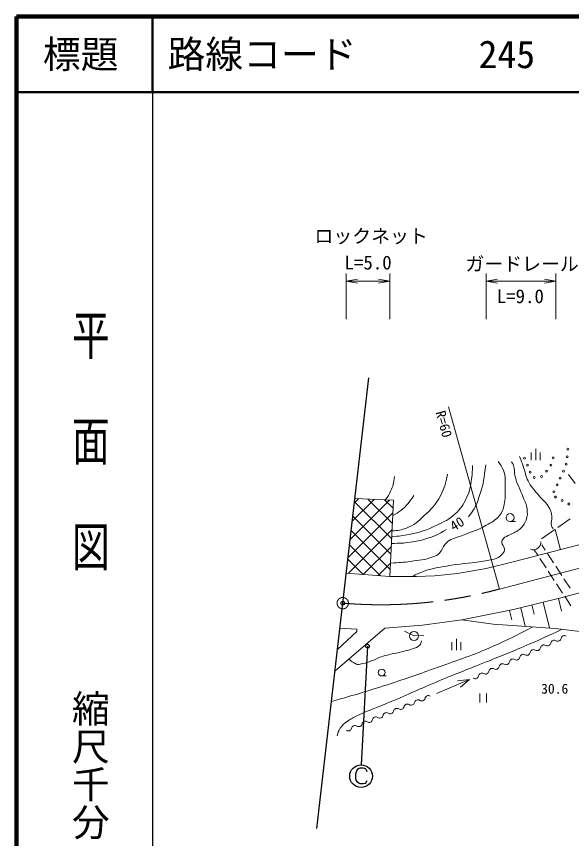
# Model space of a CAD drawing. Units: millimetres, scale not verified. Extents: x 40000 to 680000, y 20000 to 380000.
# Drawn here: x 40000 to 113450, y 271320 to 380000 of the extents above; entities that cross this region are included whole.
import ezdxf
from ezdxf.enums import TextEntityAlignment as Align

# ---------------------------------------------------------------- set-up
doc = ezdxf.new("R2010")
doc.units = ezdxf.units.MM
doc.header["$LTSCALE"] = 1000
doc.header["$PDMODE"] = 32
doc.header["$PDSIZE"] = 500
doc.linetypes.add('CHAIN', pattern=[18.5, 12, -1.5, 3.5, -1.5])
for name, color, linetype, lineweight in [('M-BMK', 2, 'CHAIN', 13), ('M-BMK-OTRS', 5, 'Continuous', 25), ('M-STR-HTXT', 7, 'Continuous', 13), ('M-STR-STRC', 7, 'Continuous', 25), ('M-TTL', 2, 'Continuous', 140), ('M-TTL-BAND', 7, 'Continuous', 25), ('M-TTL-LINE', 7, 'Continuous', 50), ('M-WORK', 1, 'Continuous', 13)]:
    doc.layers.add(name, color=color, linetype=linetype, lineweight=lineweight)
doc.layers.add('M-OTRS', color=6, linetype='Continuous')
doc.layers.add('M-TTL-TXT', color=7, linetype='Continuous')
doc.styles.add('@ＭＳ ゴシック', font='')
doc.styles.add('ＭＳ ゴシック', font='')
doc.styles.get('@ＭＳ ゴシック').set_extended_font_data('@MS Gothic')
doc.styles.get('ＭＳ ゴシック').set_extended_font_data('MS Gothic')

# ---------------------------------------------------------------- blocks, each defined once
blk = doc.blocks.new('open_arrow')
at = {"color": 0, "linetype": 'Continuous', "lineweight": -2}
blk.add_lwpolyline([(7.5, 1.25), (0, 0), (7.5, -1.25)], dxfattribs=at)

msp = doc.modelspace()

# ---------------------------------------------------------------- hatches: boundary and pattern name
at = {"layer": 'M-WORK'}
h = msp.add_hatch(dxfattribs=at)
h.set_pattern_fill('USER', color=256, style=0, pattern_type=2)
h.set_pattern_definition([(45, (86932, 309396), (-1060.66, 1060.66), []), (135, (86932, 309396), (-1060.66, -1060.66), [])])
h.paths.add_polyline_path([(84780, 316290), (89889, 316037), (89420, 305952), (83636, 306407)])

# ---------------------------------------------------------------- linework, layer by layer
at = {"layer": 'M-BMK'}
msp.add_line((103918, 304309), (132311, 311689), dxfattribs=at)
msp.add_circle((83176, 302440), 750, dxfattribs=at)
msp.add_arc((88244, 362226), 60000, 265.1551, 285.14345, dxfattribs=at)
at = {"layer": 'M-BMK-OTRS'}
for p, q in [((83176, 302440), (86627, 332241)), ((79726, 272639), (83176, 302440))]:
    msp.add_line(p, q, dxfattribs=at)
at = {"layer": 'M-OTRS'}
msp.add_point((83176, 302440), dxfattribs=at)
at = {"layer": 'M-STR-HTXT'}
for p, q in [((83636, 340000), (83636, 346000)), ((89420, 340000), (89420, 346000)), ((102167, 340000), (102167, 346000)), ((111363, 340000), (111363, 346000)), ((83636, 345000), (89420, 345000)), ((102167, 345000), (111363, 345000)), ((103918, 304309), (97188, 328386))]:
    msp.add_line(p, q, dxfattribs=at)
at = {"layer": 'M-STR-STRC'}
for p, q in [((86443, 296749), (85592, 281067)), ((85057, 280282), (85229, 280515)), ((85229, 280515), (85462, 280674)), ((85462, 280674), (85880, 280677)), ((85880, 280677), (86123, 280599)), ((86123, 280599), (86288, 280434)), ((86288, 280434), (86376, 280181)), ((84898, 279854), (84976, 280181)), ((84898, 279358), (84898, 279854)), ((84969, 279041), (84898, 279358)), ((84976, 280181), (85057, 280282)), ((85138, 278788), (84969, 279041)), ((85296, 278626), (85138, 278788)), ((85472, 278541), (85296, 278626)), ((85883, 278541), (85472, 278541)), ((86126, 278619), (85883, 278541)), ((86292, 278791), (86126, 278619)), ((86366, 278943), (86292, 278791))]:
    msp.add_line(p, q, dxfattribs=at)
for centre, radius in [((86443, 296749), 250), ((85592, 279567), 1500), ((85592, 279567), 1500)]:
    msp.add_circle(centre, radius, dxfattribs=at)
at = {"layer": 'M-TTL'}
for p, q in [((40000, 380000), (40000, 20000)), ((680000, 380000), (40000, 380000))]:
    msp.add_line(p, q, dxfattribs=at)
at = {"layer": 'M-TTL-BAND'}
msp.add_line((58000, 370000), (58000, 20000), dxfattribs=at)
at = {"layer": 'M-TTL-LINE'}
for p, q in [((58000, 380000), (58000, 370000)), ((40000, 370000), (680000, 370000))]:
    msp.add_line(p, q, dxfattribs=at)
at = {"layer": 'M-WORK'}
for p, q in [((108707, 321323), (108707, 322823)), ((108107, 321323), (108107, 322373)), ((109307, 321323), (109307, 322373)), ((113023, 319453), (113923, 318253)), ((105310, 313219), (106010, 313219)), ((111641, 312443), (113285, 313583)), ((109461, 310930), (111231, 312158)), ((111977, 309505), (111280, 312192)), ((109975, 309435), (109497, 310164)), ((108972, 308777), (108493, 309506)), ((111072, 307763), (110249, 309017)), ((110069, 307104), (109246, 308359)), ((111166, 305432), (110343, 306686)), ((112169, 306090), (111346, 307345)), ((113266, 304418), (112443, 305672)), ((112263, 303760), (111440, 305014)), ((113360, 302088), (112537, 303342)), ((108196, 302205), (108499, 300976)), ((109671, 302568), (110510, 299161)), ((111715, 303072), (112135, 301368)), ((105247, 301479), (105549, 300250)), ((106721, 301842), (107327, 299384)), ((92611, 298100), (91324, 298722)), ((92611, 298100), (93909, 298149)), ((97612, 296230), (97612, 297280)), ((98212, 296230), (98212, 297730)), ((98812, 296230), (98812, 297280)), ((88332, 292815), (88932, 292815)), ((95569, 290489), (99935, 292356)), ((99935, 292356), (98379, 292180)), ((99935, 292356), (98733, 291353)), ((101308, 290492), (101308, 289292)), ((102208, 289292), (102208, 290492))]:
    msp.add_line(p, q, dxfattribs=at)
for points in [[(89420, 305952), (92926, 305946), (95295, 306063), (98368, 306345), (102167, 307025), (105721, 307881), (131649, 314609), (139811, 316439), (146578, 317788), (151433, 318515), (156992, 319195), (161741, 319523), (166221, 319711), (173680, 319594), (174050, 319682), (174550, 320401), (174592, 320808), (173730, 338376)], [(83636, 306407), (89420, 305952), (89889, 316037), (84780, 316290)], [(82136, 293452), (88722, 299123), (93706, 299551), (98937, 300254), (105750, 301603), (112036, 303151), (124185, 306388), (137742, 309554), (144309, 310938), (151111, 312228), (157819, 312978), (162486, 313330), (168655, 313612), (174143, 313494), (179725, 313166), (188849, 312228), (192508, 309882)], [(98937, 300254), (103095, 299681), (111282, 299107), (114585, 298676)], [(82794, 299137), (85040, 299021), (85026, 298708), (82465, 296297)]]:
    msp.add_lwpolyline(points, dxfattribs=at)
for centre, radius in [((112959, 322792), 125), ((107217, 321595), 125), ((111004, 321645), 125), ((112857, 321798), 125), ((107603, 320672), 125), ((110726, 320685), 125), ((112755, 320803), 125), ((107989, 319750), 125), ((110151, 319869), 125), ((112373, 319885), 125), ((108495, 319040), 125), ((109483, 319191), 125), ((111950, 318979), 125), ((111528, 318073), 125), ((111105, 317166), 125), ((111308, 316472), 125), ((112194, 316010), 125), ((113081, 315547), 125), ((105310, 313744), 525), ((92611, 298100), 600), ((88332, 293265), 450)]:
    msp.add_circle(centre, radius, dxfattribs=at)
for centre, radius, start, end in [((108370, 310528), 1030, 249.08099, 2.15599), ((112511, 297702), 452, 58.22909, 170.51904), ((109779, 296464), 452, 58.22909, 170.51904), ((110254, 297231), 452, 238.22909, 350.51904), ((111145, 297083), 452, 58.22909, 170.51904), ((111620, 297850), 452, 238.22909, 350.51904), ((107046, 295225), 452, 58.22909, 170.51904), ((107521, 295993), 452, 238.22909, 350.51904), ((108412, 295845), 452, 58.22909, 170.51904), ((108888, 296612), 452, 238.22909, 350.51904), ((104789, 294755), 452, 238.22909, 350.51904), ((105680, 294606), 452, 58.22909, 170.51904), ((106155, 295374), 452, 238.22909, 350.51904), ((102056, 293517), 452, 238.22909, 350.51904), ((102947, 293368), 452, 58.22909, 170.51904), ((103423, 294136), 452, 238.22909, 350.51904), ((104313, 293987), 452, 58.22909, 170.51904), ((100690, 292898), 452, 238.22909, 350.51904), ((101581, 292749), 452, 58.22909, 170.51904), ((94505, 289781), 452, 56.06226, 168.35221), ((91728, 288647), 452, 56.06226, 168.35221), ((92232, 289396), 452, 236.06226, 348.35221), ((93117, 289214), 452, 56.06226, 168.35221), ((93621, 289963), 452, 236.06226, 348.35221), ((89455, 288262), 452, 236.06226, 348.35221), ((90339, 288080), 452, 56.06226, 168.35221), ((90843, 288829), 452, 236.06226, 348.35221), ((86677, 287129), 452, 236.06226, 348.35221), ((87562, 286946), 452, 56.06226, 168.35221), ((88066, 287695), 452, 236.06226, 348.35221), ((88951, 287513), 452, 56.06226, 168.35221), ((83900, 285995), 452, 236.06226, 348.35221), ((84784, 285812), 452, 56.06226, 168.35221), ((85289, 286562), 452, 236.06226, 348.35221), ((86173, 286379), 452, 56.06226, 168.35221)]:
    msp.add_arc(centre, radius, start, end, dxfattribs=at)
for points, knots in [([(106579, 321810), (106817, 321193), (106877, 321030), (107058, 320527), (107328, 319777), (107357, 319308), (107709, 318593), (108083, 317833), (108449, 317496), (108973, 316831), (109485, 316182), (109962, 315960), (110371, 315242), (110649, 314752), (110797, 314442), (110850, 313882), (110894, 313412), (110649, 313118), (110811, 312675), (110875, 312503), (110907, 312417), (111022, 312254)], [0, 0, 0, 0, 1, 1, 1, 2, 2, 2, 3, 3, 3, 4, 4, 4, 5, 5, 5, 6, 6, 6, 7, 7, 7, 7]), ([(89503, 307732), (90749, 307796), (91118, 307821), (92143, 307962), (93313, 308124), (94010, 308121), (95105, 308562), (95468, 308709), (95712, 308770), (95973, 309060), (96340, 309468), (96386, 309817), (96739, 310235), (96980, 310519), (97153, 310657), (97480, 310835), (97951, 311091), (98271, 311110), (98769, 311307), (100099, 311834), (100903, 312019), (102140, 312737), (102884, 313170), (103380, 313362), (103927, 314027), (104319, 314503), (104403, 314881), (104540, 315482), (104718, 316261), (104687, 316726), (104668, 317525), (104644, 318507), (104818, 319127), (104425, 320027), (104216, 320507), (104097, 320728), (103736, 321176)], [0, 0, 0, 0, 1, 1, 1, 2, 2, 2, 3, 3, 3, 4, 4, 4, 5, 5, 5, 6, 6, 6, 7, 7, 7, 8, 8, 8, 9, 9, 9, 10, 10, 10, 11, 11, 11, 12, 12, 12, 12]), ([(89664, 311213), (90732, 311298), (91075, 311354), (91965, 311531), (93437, 311822), (94259, 312088), (95613, 312737), (96621, 313220), (97225, 313481), (98054, 314231), (98820, 314922), (99114, 315468), (99569, 316394), (100014, 317299), (100078, 317895), (100218, 318894), (100314, 319577), (100337, 319840), (100352, 320656)], [0, 0, 0, 0, 1, 1, 1, 2, 2, 2, 3, 3, 3, 4, 4, 4, 5, 5, 5, 6, 6, 6, 6]), ([(92324, 305947), (93004, 306304), (93239, 306397), (93847, 306630), (94998, 307072), (95708, 307126), (96921, 307348), (98713, 307677), (99749, 307651), (101546, 307952), (102303, 308078), (102749, 308090), (103470, 308354), (103857, 308495), (104066, 308654), (104323, 308976), (104494, 309192), (104596, 309366), (104565, 309640), (104526, 309984), (104249, 310112), (104220, 310457), (104202, 310684), (104299, 310823), (104450, 310993), (104702, 311278), (104963, 311290), (105293, 311478), (105786, 311759), (106125, 311825), (106557, 312193), (107005, 312576), (107230, 312867), (107438, 313419), (107646, 313972), (107615, 314337), (107565, 314926), (107514, 315534), (107277, 315834), (107067, 316407), (106650, 317546), (106236, 318126), (105944, 319305), (105817, 319817), (105979, 320157), (105778, 320645), (105695, 320847), (105658, 320938), (105523, 321143)], [0, 0, 0, 0, 1, 1, 1, 2, 2, 2, 3, 3, 3, 4, 4, 4, 5, 5, 5, 6, 6, 6, 7, 7, 7, 8, 8, 8, 9, 9, 9, 10, 10, 10, 11, 11, 11, 12, 12, 12, 13, 13, 13, 14, 14, 14, 15, 15, 15, 16, 16, 16, 16]), ([(99799, 313865), (100172, 314320), (100285, 314487), (100546, 314919), (100959, 315605), (101066, 316058), (101331, 316815), (101844, 318282), (101859, 318909), (102097, 320721)], [0, 0, 0, 0, 1, 1, 1, 2, 2, 2, 3, 3, 3, 3]), ([(88798, 316091), (89164, 316571), (89282, 316763), (89513, 317237), (89855, 317941), (89881, 318290), (90030, 319172)], [0, 0, 0, 0, 1, 1, 1, 2, 2, 2, 2]), ([(89700, 311979), (90541, 312047), (90888, 312115), (91601, 312373), (92633, 312747), (93104, 313226), (93918, 313963), (94919, 314869), (95483, 315443), (96101, 316644), (96634, 317678), (96764, 318199), (97020, 319478)], [0, 0, 0, 0, 1, 1, 1, 2, 2, 2, 3, 3, 3, 4, 4, 4, 4]), ([(89795, 314024), (90294, 314277), (90462, 314399), (90854, 314690), (91675, 315300), (91891, 315714), (92577, 316663)], [0, 0, 0, 0, 1, 1, 1, 2, 2, 2, 2]), ([(89624, 310340), (90780, 310359), (91141, 310356), (92100, 310495), (92925, 310615), (93389, 310699), (94188, 310935), (95305, 311266), (95706, 311517), (96907, 312161)], [0, 0, 0, 0, 1, 1, 1, 2, 2, 2, 3, 3, 3, 3]), ([(81670, 289433), (85250, 290456), (86206, 290724), (89080, 291657), (91723, 292515), (93191, 293034), (95802, 293984), (98665, 295026), (100318, 295496), (103098, 296742), (105170, 297670), (105883, 298022), (108309, 299315)], [0, 0, 0, 0, 1, 1, 1, 2, 2, 2, 3, 3, 3, 4, 4, 4, 4]), ([(82416, 284892), (82543, 285348), (82610, 285538), (82837, 285898), (83116, 286341), (83363, 286540), (83794, 286836), (84289, 287175), (84593, 287327), (85135, 287583), (86790, 288366), (87776, 288671), (89463, 289383), (91985, 290447), (93371, 291106), (95898, 292160), (98329, 293175), (99718, 293678), (102160, 294669), (104416, 295584), (105692, 296070), (107924, 297043), (109613, 297779), (110159, 298026), (112222, 298984)], [0, 0, 0, 0, 1, 1, 1, 2, 2, 2, 3, 3, 3, 4, 4, 4, 5, 5, 5, 6, 6, 6, 7, 7, 7, 8, 8, 8, 8]), ([(83968, 295029), (84252, 294812), (84339, 294739), (84602, 294594), (84795, 294487), (84895, 294387), (85113, 294351), (85391, 294305), (85551, 294396), (85828, 294453), (86277, 294547), (86517, 294648), (86951, 294798), (87577, 295015), (87888, 295242), (88521, 295436), (89270, 295665), (89715, 295694), (90475, 295883), (91223, 296070), (91654, 296141), (92377, 296407), (92781, 296555), (93121, 296546), (93360, 296904), (93488, 297096), (93539, 297220), (93577, 297453)], [0, 0, 0, 0, 1, 1, 1, 2, 2, 2, 3, 3, 3, 4, 4, 4, 5, 5, 5, 6, 6, 6, 7, 7, 7, 8, 8, 8, 9, 9, 9, 9])]:
    msp.add_open_spline(points, degree=3, knots=knots, dxfattribs=at)

# ---------------------------------------------------------------- block references
at = {"layer": 'M-STR-HTXT', "xscale": 200, "yscale": 200}
for p in [(83636, 345000), (102167, 345000)]:
    msp.add_blockref('open_arrow', p, dxfattribs=at)
at = {"layer": 'M-STR-HTXT', "xscale": 200, "yscale": 200, "rotation": 180}
for p in [(89420, 345000), (111363, 345000)]:
    msp.add_blockref('open_arrow', p, dxfattribs=at)

# ---------------------------------------------------------------- texts
at = {"layer": 'M-STR-HTXT', "style": 'ＭＳ ゴシック'}
for s, p in [('ロックネット', (86926, 350967)), ('ガードレール', (106900, 347286))]:
    msp.add_text(s, height=1833, dxfattribs=at).set_placement(p, align=Align.MIDDLE_CENTER)
for s, p in [('L=5.0', (86528, 346000)), ('L=9.0', (106669, 341547))]:
    msp.add_text(s, height=1833, dxfattribs=at).set_placement(p, align=Align.BOTTOM_CENTER)
msp.add_text('R=60', height=1320, rotation=285.617, dxfattribs=at).set_placement((96562, 326115), align=Align.MIDDLE_CENTER)
at = {"layer": 'M-TTL-BAND', "style": '@ＭＳ ゴシック', "width": 1.4}
msp.add_text('平  面  図', height=3666, rotation=270, dxfattribs=at).set_placement((49777, 306475), align=Align.MIDDLE_RIGHT)
at = {"layer": 'M-TTL-BAND', "style": '@ＭＳ ゴシック'}
msp.add_text('縮尺千分の一', height=3666, rotation=270, dxfattribs=at).set_placement((49777, 261030), align=Align.MIDDLE_RIGHT)
at = {"layer": 'M-TTL-TXT', "style": 'ＭＳ ゴシック'}
msp.add_text('標題', height=3666, dxfattribs=at).set_placement((48500, 375000), align=Align.MIDDLE_CENTER)
for s, p in [('路線コード', (60000, 375000)), ('245', (101142, 375000))]:
    msp.add_text(s, height=3666, dxfattribs=at).set_placement(p, align=Align.MIDDLE_LEFT)
at = {"layer": 'M-WORK', "style": 'ＭＳ ゴシック'}
msp.add_text('40', height=1320, rotation=31.786, dxfattribs=at).set_placement((98296, 312934), align=Align.MIDDLE_CENTER)
msp.add_text('30.6', height=1320, dxfattribs=at).set_placement((111217, 291128), align=Align.MIDDLE_CENTER)

doc.saveas('drawing.dxf')
